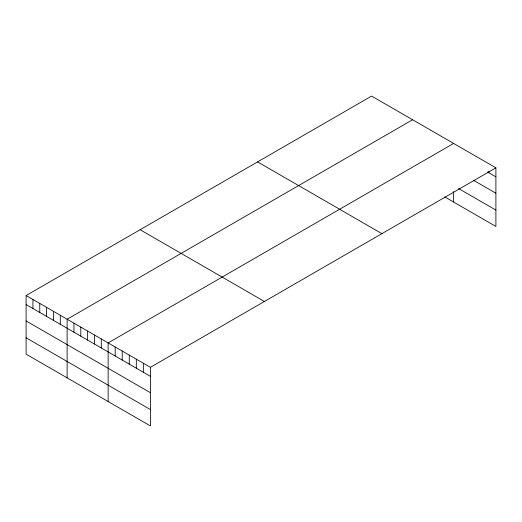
<?xml version="1.0" encoding="UTF-8"?>
<svg xmlns="http://www.w3.org/2000/svg" width="522" height="522" viewBox="0 0 522 522"><rect width="100%" height="100%" fill="white"/><g stroke="black" fill="none" stroke-linecap="round" stroke-linejoin="round"><path stroke-width="0.78" d="M26.1 295.543L150.401 367.305L150.401 425.926L26.1 354.164L26.1 295.543L371.599 96.074L495.9 167.836L495.9 226.457L444.751 196.924M412.621 119.753L67.116 319.229L67.116 377.85M453.638 143.433L108.139 342.908L108.139 401.529M150.401 367.305L495.9 167.836M487.45 171.979L495.9 176.86M473.363 180.214L495.9 193.225M458.57 188.533L495.9 210.085M257.587 161.898L381.882 233.66M140.118 229.719L264.413 301.481M26.1 304.567L150.401 376.329M26.1 320.939L150.401 392.701M26.1 337.799L150.401 409.561M488.86 171.288L488.86 172.795M453.638 191.639L453.638 202.053M143.354 363.24L143.354 372.264M136.314 359.175L136.314 368.199M129.267 355.11L129.267 364.134M122.226 351.045L122.226 360.069M115.179 346.973L115.179 355.997M101.301 338.961L101.301 347.985M94.462 335.013L94.462 344.037M87.631 331.065L87.631 340.09M80.793 327.118L80.793 336.142M73.954 323.177L73.954 332.201M60.284 315.281L60.284 324.306M53.446 311.334L53.446 320.358M46.608 307.386L46.608 316.41M39.77 303.439L39.77 312.463M32.938 299.491L32.938 308.515"/></g></svg>
